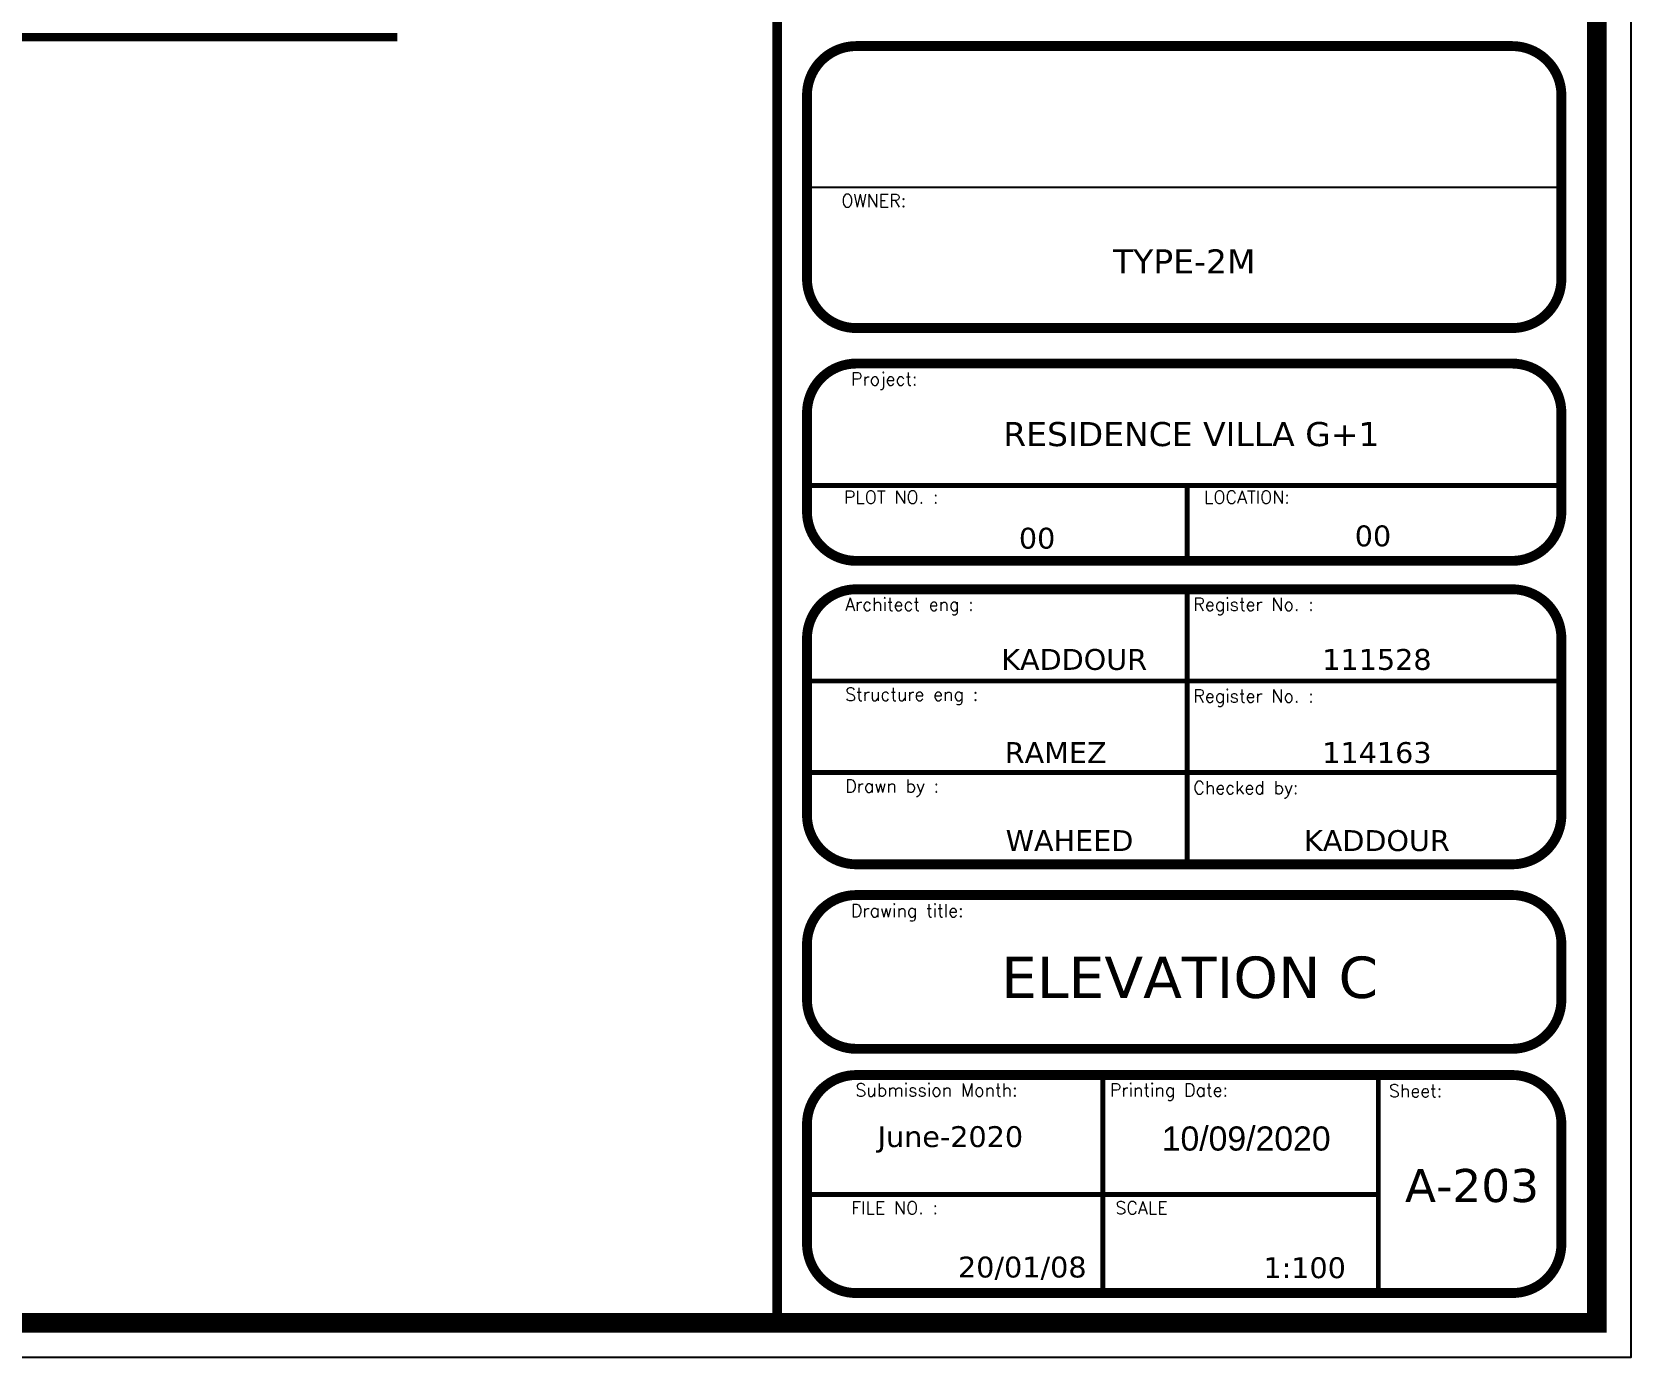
# Model space of a CAD drawing. Header units: centimetres. Extents: x 7997 to 116674, y 1017 to 13844.
# Drawn here: x 67391 to 68358, y 8084 to 8885 of the extents above; entities that cross this region are included whole.
import ezdxf
from ezdxf.enums import TextEntityAlignment as Align

# ---------------------------------------------------------------- set-up
doc = ezdxf.new("R2010")
doc.units = ezdxf.units.CM
doc.header["$LTSCALE"] = 200
doc.layers.add('DIM', color=11, linetype='Continuous')
doc.layers.add('HA', color=251, linetype='Continuous', lineweight=0)
doc.layers.add('Level 10', color=7, linetype='Continuous', lineweight=0)
doc.styles.add('$0$$0$$0$sheet notes', font='verdana.ttf')
doc.styles.add('$0$$0$Roman', font='romans')
doc.styles.get("Standard").update_dxf_attribs({"font": 'arial.ttf'})
doc.styles.add('TITLE SHEET SELAITIN$0$$0$$0$$0$sheet notes', font='verdana.ttf')

# ---------------------------------------------------------------- blocks, each defined once
blk = doc.blocks.new('08-TITLE SHEET-selattin', base_point=(45714.8, -203081.4))
blk.add_line((50533.3, -205911.3), (51184.7, -205911.3))
at = {"color": 0}
blk.add_lwpolyline([(51244.8, -203081.4), (45714.8, -203081.4), (45714.8, -206921.4), (51244.8, -206921.4)], close=True, dxfattribs=at)
at = {"color": 0, "linetype": 'ByBlock', "const_width": 17}
blk.add_lwpolyline([(45744.3, -206891.9), (51215.3, -206891.9), (51215.3, -203110.8), (45744.3, -203110.8)], close=True, dxfattribs=at)
at = {"color": 0, "linetype": 'ByBlock'}
for points, const_width in [([(50507.6, -203110.8), (50507.6, -206891.9)], 8.52), ([(50533.3, -206168.8), (51184.7, -206168.8)], 4.26), ([(50861.5, -206168.8), (50861.5, -206234)], 4.26), ([(50861.5, -206258.5), (50861.5, -206496)], 4.26), ([(50533.3, -206337.7), (51184.7, -206337.7)], 4.26), ([(50533.3, -206416.8), (51184.7, -206416.8)], 4.26), ([(50788.8, -206677.9), (50788.8, -206866.2)], 4.26), ([(51026.6, -206677.9), (51026.6, -206866.2)], 4.26), ([(50533.3, -206781), (51026.6, -206781)], 4.26)]:
    blk.add_lwpolyline(points, dxfattribs=dict(at, const_width=const_width))
at = {"color": 0, "linetype": 'ByBlock', "const_width": 8.52}
for points in [[(50575.9, -206033), (51142.1, -206033, 0.414214), (51184.7, -205990.4), (51184.7, -205832.1, 0.414214), (51142.1, -205789.5), (50575.9, -205789.5, 0.414214), (50533.3, -205832.1), (50533.3, -205990.4, 0.414214)], [(50575.9, -206063.6), (51142.1, -206063.6, -0.414214), (51184.7, -206106.2), (51184.7, -206191.4, -0.414214), (51142.1, -206234), (50575.9, -206234, -0.414214), (50533.3, -206191.4), (50533.3, -206106.2, -0.414214)], [(50575.9, -206258.5), (51142.1, -206258.5, -0.414214), (51184.7, -206301.1), (51184.7, -206453.4, -0.414214), (51142.1, -206496), (50575.9, -206496, -0.414214), (50533.3, -206453.4), (50533.3, -206301.1, -0.414214)], [(50575.9, -206522.5), (51142.1, -206522.5, -0.414214), (51184.7, -206565.1), (51184.7, -206612.7, -0.414214), (51142.1, -206655.3), (50575.9, -206655.3, -0.414214), (50533.3, -206612.7), (50533.3, -206565.1, -0.414214)], [(50575.9, -206677.9), (51142.1, -206677.9, -0.414214), (51184.7, -206720.5), (51184.7, -206823.6, -0.414214), (51142.1, -206866.2), (50575.9, -206866.2, -0.414214), (50533.3, -206823.6), (50533.3, -206720.5, -0.414214)]]:
    blk.add_lwpolyline(points, format="xyb", close=True, dxfattribs=at)
at = {"layer": 'HA', "ltscale": 1.2}
blk.add_lwpolyline([(45714.8, -203081.4), (51244.8, -203081.4), (51244.8, -206921.4), (45714.8, -206921.4)], close=True, dxfattribs=at)
at = {"color": 0, "style": '$0$$0$Roman'}
for s, height, p in [('OWNER:', 11.07, (50563, -205928.5)), ('Project:', 11.07, (50571.3, -206082.5)), ('PLOT NO. :', 11.07, (50565.2, -206184.5)), ('LOCATION:', 11.07, (50876.2, -206184.5)), ('Architect eng :', 11.074, (50566.3, -206277.1)), ('Register No. : ', 11.074, (50866.9, -206277.1)), ('Structure eng :', 11.074, (50566.3, -206354.7)), ('Register No. : ', 11.074, (50866.9, -206356.2)), ('Drawn by :', 11.07, (50566.3, -206433.9)), ('Checked by:', 11.074, (50866.9, -206435.4)), ('Drawing title:', 11.074, (50571.2, -206541.5)), ('Submission Month:', 11.074, (50575.1, -206696.4)), ('Printing Date:', 11.074, (50794.8, -206696.4)), ('Sheet:', 11.07, (51035.8, -206697.1)), ('FILE NO. :', 11.07, (50571.5, -206798.1)), ('SCALE', 11.07, (50799.6, -206798.1))]:
    blk.add_text(s, height=height, dxfattribs=at).set_placement(p)
at = {"color": 0, "style": '$0$$0$$0$sheet notes'}
for s, height, p in [('TYPE-2M', 20.77, (50859, -205975.2)), ('RESIDENCE VILLA G+1', 20.774, (50865.2, -206124.5)), ('00', 18.02, (50732, -206214.4)), ('00', 18.02, (51022, -206212.4)), ('KADDOUR', 18.02, (50764, -206319.1)), ('111528', 18.02, (51025.4, -206319.1)), ('RAMEZ', 18.02, (50748, -206399.5)), ('114163', 18.02, (51025.4, -206399.5)), ('WAHEED', 18.02, (50760, -206475.5)), ('KADDOUR', 18.02, (51025.4, -206475.5)), ('June-2020', 18.02, (50657.1, -206733.4)), ('20/01/08', 18.02, (50719.2, -206844.7)), ('1:100', 18.02, (50963, -206844.3))]:
    blk.add_text(s, height=height, dxfattribs=at).set_placement(p, align=Align.MIDDLE)
at = {"insert": (50839.6, -206722.3), "char_height": 20.86, "attachment_point": 1}
blk.add_mtext('10/09/2020', dxfattribs=at)

msp = doc.modelspace()

# ---------------------------------------------------------------- linework, layer by layer
at = {"linetype": 'Continuous'}
msp.add_lwpolyline([(64486.8108, 8084.0841), (68357.8108, 8084.0841), (68357.8108, 10772.0841), (64486.8108, 10772.0841)], close=True, dxfattribs=at)
at = {"layer": 'Level 10', "const_width": 5}
msp.add_lwpolyline([(67612.1301, 8881.8195), (65783.4419, 8881.8195)], dxfattribs=at)

# ---------------------------------------------------------------- block references
at = {"layer": 'DIM', "color": 0, "linetype": 'Continuous', "xscale": 0.7000000000000026, "yscale": 0.7000000000000026, "zscale": 0.7000000000000026}
msp.add_blockref('08-TITLE SHEET-selattin', (64486.8108, 10772.0841), dxfattribs=at)

# ---------------------------------------------------------------- texts
at = {"color": 0, "style": 'TITLE SHEET SELAITIN$0$$0$$0$$0$sheet notes'}
for s, height, p in [('ELEVATION C', 25, (68091.0071, 8313.5955)), ('A-203', 20, (68261.7008, 8187.7563))]:
    msp.add_text(s, height=height, dxfattribs=at).set_placement(p, align=Align.MIDDLE)

doc.saveas('drawing.dxf')
